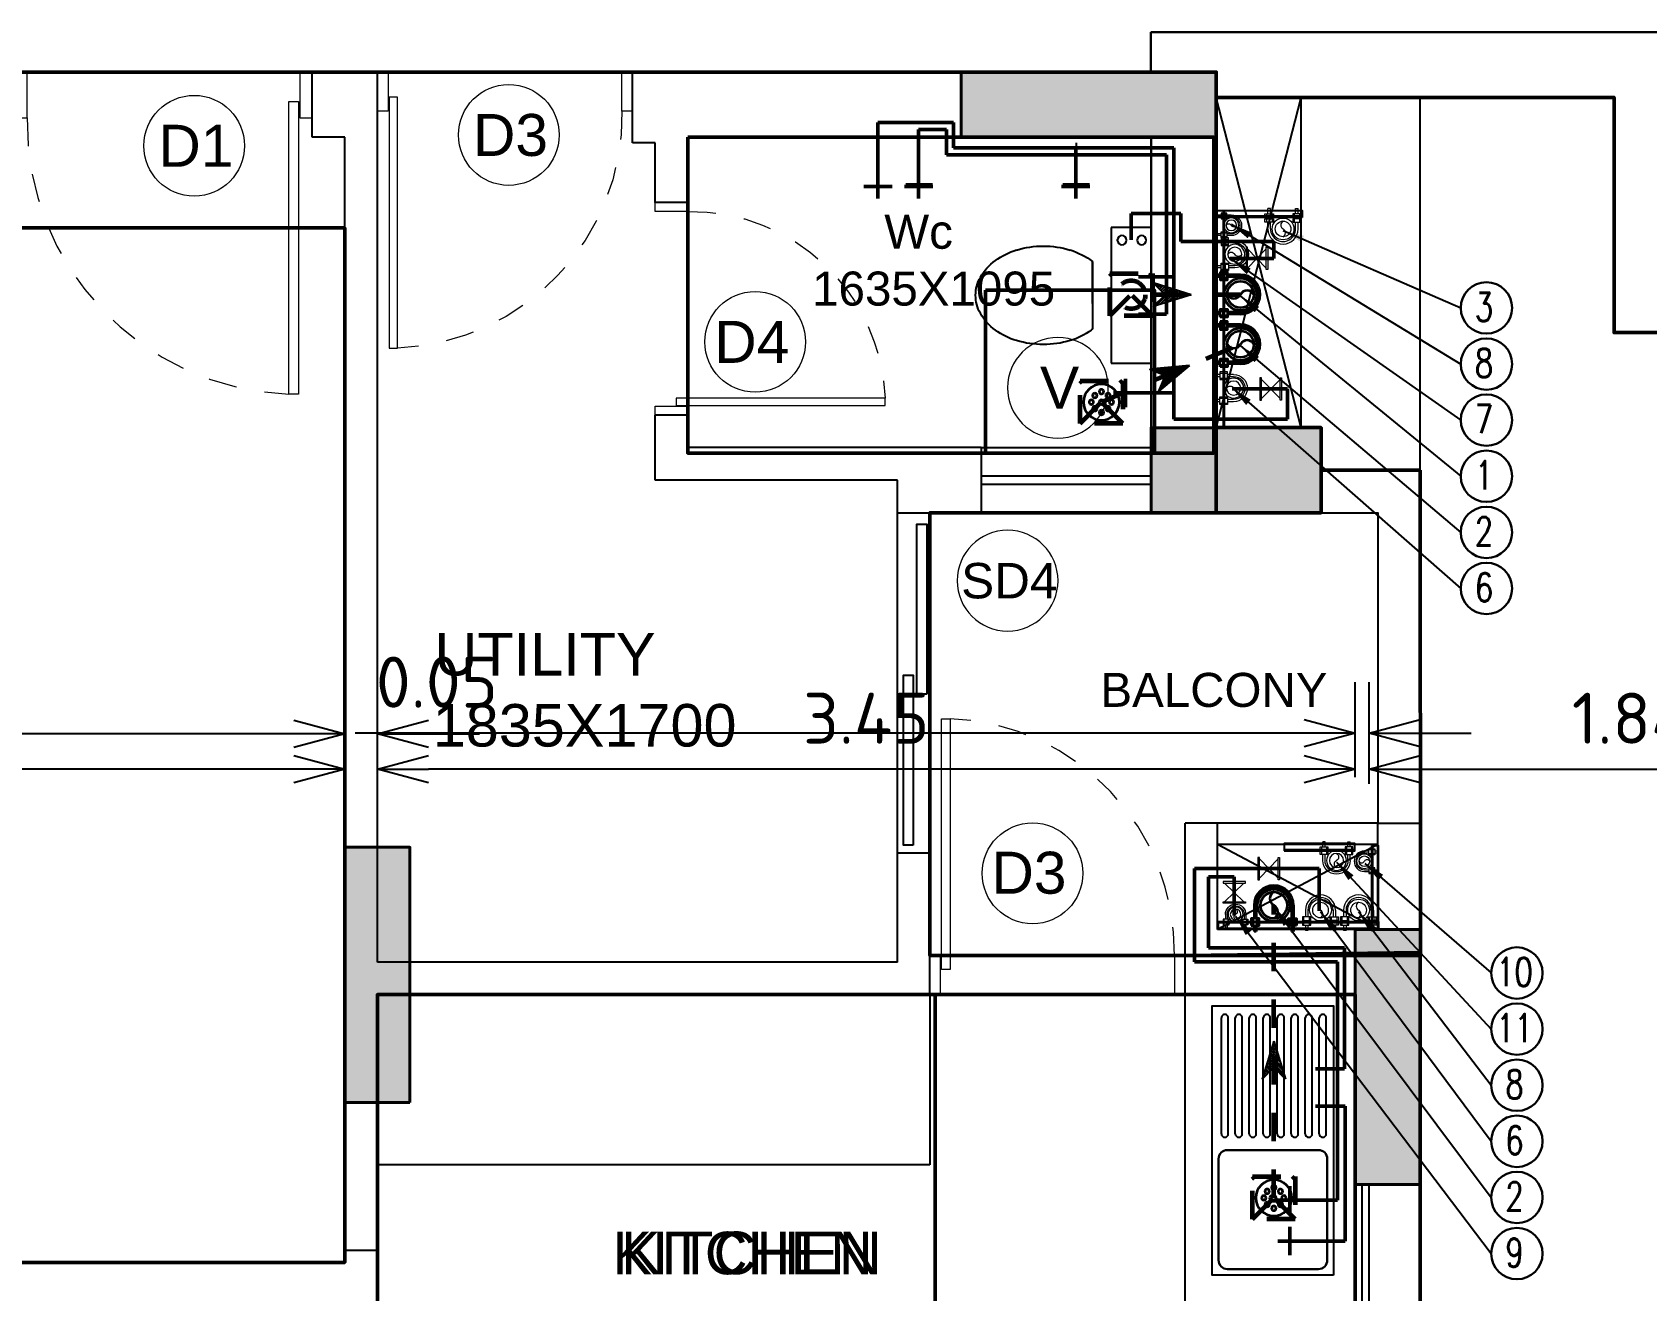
# Model space of a CAD drawing. Header units: inches. Extents: x 0 to 429, y 0 to 146.
# Drawn here: x 239.54 to 245.24, y 108.85 to 113.29 of the extents above; entities that cross this region are included whole.
import ezdxf
from ezdxf.enums import TextEntityAlignment as Align

# ---------------------------------------------------------------- set-up
doc = ezdxf.new("R2010")
doc.units = ezdxf.units.IN
doc.header["$MEASUREMENT"] = 0
doc.linetypes.add('Xr-4BHK-A-B-Typical-Sub$0$HIDDEN', pattern=[0.375, 0.25, -0.125])
doc.layers.get('DEFPOINTS').update_dxf_attribs({"lineweight": 18})
for name, color, linetype, lineweight in [('FLOOR01', 7, 'Continuous', 50), ('XR-4BHK-A-B-TYPICAL-SUB$0$1PL-SHAFT-PIPE-TEXT-50', 213, 'Continuous', 30), ('XR-4BHK-A-B-TYPICAL-SUB$0$DOOR', 34, 'Continuous', 20), ('XR-4BHK-A-B-TYPICAL-SUB$0$TOWER-COL', 1, 'Continuous', 40), ('XR-4BHK-A-B-TYPICAL-SUB$0$TOWER-COL-HATCH', 9, 'Continuous', 5), ('XR-4BHK-A-B-TYPICAL-SUB$0$WALL', 7, 'Continuous', 30)]:
    doc.layers.add(name, color=color, linetype=linetype, lineweight=lineweight)
doc.layers.add('XR-4BHK-A-B-TYPICAL-SUB$0$1PL-SHAFT-PIPE', color=7, linetype='Continuous')
doc.layers.add('XR-4BHK-A-B-TYPICAL-SUB$0$ELE', color=4, linetype='Continuous')
doc.layers.add('XR-4BHK-A-B-TYPICAL-SUB$0$SEWERARE LINE', color=7, linetype='Continuous', lineweight=35, true_color=0xca2d12)
doc.layers.add('XR-4BHK-A-B-TYPICAL-SUB$0$WATER SUPPLAY', color=7, linetype='Continuous', lineweight=0, true_color=0x00f000)
doc.styles.add('Sanvi Common', font='isocpeur.ttf')
doc.styles.add('Xr-4BHK-A-B-Typical-Sub$0$$0$DIM', font='arial.ttf', dxfattribs={"height": 4})
doc.styles.add('Xr-4BHK-A-B-Typical-Sub$0$$1$Standard', font='arial.ttf')
doc.styles.add('Xr-4BHK-A-B-Typical-Sub$0$AUDIT_D_080506184754-0', font='romans.shx')
doc.styles.add('Xr-4BHK-A-B-Typical-Sub$0$DIM', font='arial.ttf')
doc.styles.add('Xr-4BHK-A-B-Typical-Sub$0$Standard', font='ARIALN.TTF')
doc.dimstyles.new('Sanvi Common', dxfattribs={"dimtxt": 0.18, "dimasz": 0.18, "dimexe": 0.18, "dimexo": 0.0625, "dimgap": 0.09, "dimtad": 1, "dimzin": 0, "dimdsep": 46, "dimtxsty": 'Sanvi Common', "dimblk": 'OPEN30', "dimcen": 0.09, "dimclrd": 68, "dimclre": 68, "dimclrt": 40, "dimadec": 0, "dimazin": 0, "dimtfac": 1, "dimtofl": 0, "dimtmove": 0, "dimatfit": 3, "dimldrblk": 'OPEN30', "dimfxl": 1, "dimtolj": 1, "dimtzin": 0, "dimarcsym": 0})
doc.dimstyles.new('Xr-4BHK-A-B-Typical-Sub$0$DIM 75', dxfattribs={"dimtxt": 75, "dimasz": 75, "dimexe": 0.18, "dimexo": 0.0625, "dimgap": 0.09, "dimtad": 0, "dimtih": 1, "dimtoh": 1, "dimdec": 0, "dimzin": 0, "dimdsep": 46, "dimtxsty": 'Xr-4BHK-A-B-Typical-Sub$0$Standard', "dimcen": 0.09, "dimclrd": 256, "dimclre": 256, "dimclrt": 256, "dimadec": 0, "dimazin": 0, "dimtfac": 1, "dimtdec": 0, "dimtofl": 0, "dimtmove": 0, "dimatfit": 3, "dimfxl": 1, "dimtolj": 1, "dimtzin": 0, "dimarcsym": 0})

# ---------------------------------------------------------------- blocks, each defined once
blk = doc.blocks.new('Xr-4BHK-A-B-Typical-Sub$0$core typ')
at = {"layer": 'XR-4BHK-A-B-TYPICAL-SUB$0$ELE'}
for p, q in [((-6044.6, 4565.2), (-5744.6, 5730.5)), ((-5744.6, 4565.2), (-6044.6, 5730.5)), ((-5744.6, 4565.2), (-5744.6, 5730.5)), ((-5324.6, 4415), (-5324.6, 5730.5))]:
    blk.add_line(p, q, dxfattribs=at)
at = {"layer": 'XR-4BHK-A-B-TYPICAL-SUB$0$WALL'}
for p, q in [((-6275, 5960.5), (-4410.4, 5960.5)), ((-6275, 5820), (-6275, 5960.5)), ((-4640.4, 5730.5), (-6045, 5730.5)), ((-4640.4, 4900.5), (-4640.4, 5730.5)), ((-6274.6, 4565.2), (-6274.6, 5590.2)), ((-6044.6, 4565.2), (-6044.6, 5590.2)), ((-4640.4, 4900.5), (-3660.4, 4900.5))]:
    blk.add_line(p, q, dxfattribs=at)
blk = doc.blocks.new('*X182')
at = {"color": 0}
for p, q in [((3201.6, 1890), (3698.5, 1890)), ((3201.6, 1860), (3698.5, 1860)), ((3201.6, 1830), (3698.5, 1830)), ((3201.6, 1800), (3698.5, 1800)), ((3201.6, 1770), (3698.5, 1770)), ((3201.6, 1740), (3698.5, 1740)), ((3201.6, 1710), (3698.5, 1710)), ((3201.6, 1680), (3698.5, 1680)), ((3201.6, 1650), (3698.5, 1650)), ((3201.6, 1620), (3698.5, 1620)), ((3201.6, 1590), (3698.5, 1590)), ((3201.6, 1560), (3698.5, 1560)), ((3201.6, 1530), (3698.5, 1530)), ((3201.6, 1500), (3698.5, 1500)), ((3201.6, 1470), (3698.5, 1470)), ((3201.6, 1440), (3698.5, 1440))]:
    blk.add_line(p, q, dxfattribs=at)
blk = doc.blocks.new('Xr-4BHK-A-B-Typical-Sub$0$sink14')
blk.add_lwpolyline([(-577.5, -520), (-577.5, 0), (577.5, 0), (577.5, -520)], close=True)
for points in [[(-40.5, -64.5, 0.414214), (-78, -27), (-513, -27, 0.414214), (-550.5, -64.5), (-550.5, -455.5, 0.414214), (-513, -493), (-78, -493, 0.414214), (-40.5, -455.5)], [(-550.5, -455.5), (-550.5, -64.5, -0.414214), (-513, -27), (-78, -27, -0.414214), (-40.5, -64.5), (-40.5, -455.5, -0.414214), (-78, -493), (-513, -493, -0.414214)]]:
    blk.add_lwpolyline(points, format="xyb", close=True)
blk.add_circle((-248, -260), 15)
for centre, start, end in [((29.3, -53.8), 90, 270), ((526.2, -53.8), 270, 90), ((29.3, -113.8), 90, 270), ((526.2, -113.8), 270, 90), ((29.3, -173.8), 90, 270), ((526.2, -173.8), 270, 90), ((29.3, -233.8), 90, 270), ((526.2, -233.8), 270, 90), ((29.3, -293.8), 90, 270), ((29.3, -353.8), 90, 270), ((526.2, -293.8), 270, 90), ((526.2, -353.8), 270, 90), ((29.3, -413.8), 90, 270), ((526.2, -413.8), 270, 90), ((29.3, -473.8), 90, 270), ((526.2, -473.8), 270, 90)]:
    blk.add_arc(centre, 15, start, end)
blk.add_blockref('*X182', (-3172.3, -1928.8))
blk = doc.blocks.new('Xr-4BHK-A-B-Typical-Sub$0$1111')
for p, q in [((-6719.3, 24832.2), (-6719.3, 24832.2)), ((-6770.3, 24610.7), (-7008.8, 24610.7)), ((-6918.9, 24610.7), (-6770.3, 24610.7)), ((-7128.5, 24545.5), (-7128.5, 24404.3)), ((-6650.6, 24545.5), (-7128.5, 24545.5)), ((-6650.6, 24404.3), (-6650.6, 24545.5)), ((-7128.5, 24404.3), (-6650.6, 24404.3)), ((-6849.6, 24404.3), (-6849.6, 24404.3)), ((-6703, 24404.3), (-6703, 24404.3))]:
    blk.add_line(p, q)
at = {"extrusion": (0, 0, -1)}
for centre, major_axis, ratio, start_param, end_param in [((-6889.6, 24895.3), (90.6, 90.6), 1, -1.303122, -0.785398), ((-6889.6, 24895.3), (-90.6, 90.6), 1, 0.785398, 1.303122), ((-6811.4, 24807.2), (175.8, 175.8), 1, 4.219591, 4.555787), ((-6859.2, 24842), (-134, 134), 1, 6.126583, 6.550859), ((-6919.9, 24842), (134, 134), 1, -0.267674, 0.156602), ((-6967.7, 24807.2), (-175.8, 175.8), 1, 1.727398, 2.063595), ((-6735.9, 24784.5), (231.5, 231.5), 1, 3.926991, 4.219591), ((-7043.2, 24784.5), (231.5, 231.5), 1, 0.492798, 0.785398), ((-6735.9, 24784.5), (-231.5, 231.5), 1, 5.205187, 5.497787), ((-7043.2, 24784.5), (231.5, 231.5), 1, 0.785398, 1.077998), ((-6811.4, 24761.7), (-175.8, 175.8), 1, 4.868991, 5.205187), ((-6967.7, 24761.7), (-231.2, 91.4), 0.988951, 3.056609, 3.421062), ((-6859.2, 24726.9), (-134, 134), 1, 4.837165, 4.868991), ((-6694.7, 24507), (-11.5, 11.5), 1, 3.141593, 9.424778), ((-6694.7, 24437.2), (11.5, 11.5), 1, 1.570796326805002, 7.853981633984588)]:
    blk.add_ellipse(centre, major_axis=major_axis, ratio=ratio, start_param=start_param, end_param=end_param, dxfattribs=at)
blk = doc.blocks.new('Xr-4BHK-A-B-Typical-Sub$0$d-750')
at = {"layer": 'XR-4BHK-A-B-TYPICAL-SUB$0$DOOR'}
for p, q in [((0, 718.7), (0, 750)), ((0, 750), (115, 750)), ((115, 750), (115, 718.7)), ((115, 718.7), (0, 718.7)), ((0, 0), (0, 31.2)), ((0, 31.2), (115, 31.2)), ((115, 31.2), (115, 0)), ((115, 0), (0, 0))]:
    blk.add_line(p, q, dxfattribs=at)
blk.add_lwpolyline([(73.9, 34.2), (811.3, 34.2), (811.3, 59.2), (73.9, 59.2)], close=True, dxfattribs=at)
at = {"layer": 'XR-4BHK-A-B-TYPICAL-SUB$0$DOOR', "color": 8, "linetype": 'Xr-4BHK-A-B-Typical-Sub$0$HIDDEN', "extrusion": (0, 0, -1)}
blk.add_ellipse((125, 31.2), major_axis=(218.4, 652.1), ratio=0.99874, start_param=-0.33813, end_param=1.207251, dxfattribs=at)
blk = doc.blocks.new('Xr-4BHK-A-B-Typical-Sub$0$REV.CO.')
at = {"layer": 'XR-4BHK-A-B-TYPICAL-SUB$0$TOWER-COL-HATCH'}
for points in [[(459366.1, 8690), (459596.1, 8690), (459596.1, 9589.8), (459366.1, 9589.8)], [(456031.1, 8400.2), (455801.1, 8400.2), (455801.1, 9300.2), (456031.1, 9300.2)], [(459246.1, 7219.8), (459246.1, 6920), (458646.1, 6920), (458646.1, 7219.8)]]:
    blk.add_hatch(color=256, dxfattribs=at).paths.add_polyline_path(points)
h = blk.add_hatch(color=256, dxfattribs=at)
h.dxf.hatch_style = 1
h.paths.add_polyline_path([(458876.1, 5665), (458876.1, 5895), (457975.6, 5895), (457975.6, 5665)])
at = {"layer": 'XR-4BHK-A-B-TYPICAL-SUB$0$TOWER-COL'}
for points in [[(459366.1, 8690), (459596.1, 8690), (459596.1, 9589.8), (459366.1, 9589.8)], [(456031.1, 9300.2), (455801.1, 9300.2), (455801.1, 8400.2), (456031.1, 8400.2)], [(459246.1, 7219.8), (459246.1, 6920), (458646.1, 6920), (458646.1, 7219.8)], [(458876.1, 5895), (458876.1, 5665), (457975.6, 5665), (457975.6, 5895)]]:
    blk.add_lwpolyline(points, close=True, dxfattribs=at)
blk = doc.blocks.new('Xr-4BHK-A-B-Typical-Sub$0$$0$DOOR NO')
at = {"lineweight": 0}
blk.add_circle((0, 0), 10, dxfattribs=at)
at = {"style": 'Xr-4BHK-A-B-Typical-Sub$0$$0$DIM'}
blk.add_attdef('X1', text='', height=9, dxfattribs=at).set_placement((0, 0), align=Align.MIDDLE_CENTER)
blk = doc.blocks.new('_Open30')
at = {"color": 0, "linetype": 'ByBlock', "lineweight": -2}
for p, q in [((-1, 0.268), (0, 0)), ((0, 0), (-1, -0.268)), ((0, 0), (-1, 0))]:
    blk.add_line(p, q, dxfattribs=at)
blk = doc.blocks.new('*D297')
at = {"color": 68, "lineweight": -2, "transparency": 16777216}
for p, q in [((244.2092, 110.6576), (244.2092, 110.9925)), ((244.2593, 110.634), (244.2593, 110.9925)), ((244.0292, 110.8125), (240.6812, 110.8125)), ((244.4393, 110.8125), (244.6193, 110.8125))]:
    blk.add_line(p, q, dxfattribs=at)
at = {"layer": 'DEFPOINTS', "color": 0, "transparency": 16777216}
for p in [(244.2092, 110.8125), (244.2092, 110.5951), (244.2593, 110.5715)]:
    blk.add_point(p, dxfattribs=at)
at = {"color": 68, "lineweight": -2, "transparency": 16777216, "xscale": 0.18, "yscale": 0.18, "zscale": 0.18}
blk.add_blockref('_Open30', (244.2092, 110.8125), dxfattribs=at)
at = {"color": 68, "lineweight": -2, "transparency": 16777216, "xscale": 0.18, "yscale": 0.18, "zscale": 0.18, "rotation": 180}
blk.add_blockref('_Open30', (244.2593, 110.8125), dxfattribs=at)
at = {"color": 40, "transparency": 16777216, "insert": (240.9692, 110.9925), "char_height": 0.18, "attachment_point": 5, "style": 'Sanvi Common'}
blk.add_mtext('\\A1;0.05', dxfattribs=at)
blk = doc.blocks.new('*D298')
at = {"color": 68, "lineweight": -2, "transparency": 16777216}
for p, q in [((240.7592, 110.5018), (240.7592, 110.8652)), ((244.2092, 110.6576), (244.2092, 110.8652)), ((244.0292, 110.6852), (240.9392, 110.6852))]:
    blk.add_line(p, q, dxfattribs=at)
at = {"layer": 'DEFPOINTS', "color": 0, "transparency": 16777216}
for p in [(240.7592, 110.6852), (244.2092, 110.5951), (240.7592, 110.4393)]:
    blk.add_point(p, dxfattribs=at)
at = {"color": 68, "lineweight": -2, "transparency": 16777216, "xscale": 0.18, "yscale": 0.18, "zscale": 0.18, "rotation": 180}
blk.add_blockref('_Open30', (240.7592, 110.6852), dxfattribs=at)
at = {"color": 68, "lineweight": -2, "transparency": 16777216, "xscale": 0.18, "yscale": 0.18, "zscale": 0.18}
blk.add_blockref('_Open30', (244.2092, 110.6852), dxfattribs=at)
at = {"color": 40, "transparency": 16777216, "insert": (242.4842, 110.8652), "char_height": 0.18, "attachment_point": 5, "style": 'Sanvi Common'}
blk.add_mtext('\\A1;3.45', dxfattribs=at)
blk = doc.blocks.new('*D299')
at = {"color": 68, "lineweight": -2, "transparency": 16777216}
for p, q in [((240.6442, 110.5018), (240.6442, 110.99)), ((240.7592, 110.5018), (240.7592, 110.99)), ((240.4642, 110.81), (237.2242, 110.81)), ((240.9392, 110.81), (241.1192, 110.81))]:
    blk.add_line(p, q, dxfattribs=at)
at = {"layer": 'DEFPOINTS', "color": 0, "transparency": 16777216}
for p in [(240.6442, 110.81), (240.6442, 110.4393), (240.7592, 110.4393)]:
    blk.add_point(p, dxfattribs=at)
at = {"color": 68, "lineweight": -2, "transparency": 16777216, "xscale": 0.18, "yscale": 0.18, "zscale": 0.18}
blk.add_blockref('_Open30', (240.6442, 110.81), dxfattribs=at)
at = {"color": 68, "lineweight": -2, "transparency": 16777216, "xscale": 0.18, "yscale": 0.18, "zscale": 0.18, "rotation": 180}
blk.add_blockref('_Open30', (240.7592, 110.81), dxfattribs=at)
at = {"color": 40, "transparency": 16777216, "insert": (237.4942, 110.99), "char_height": 0.18, "attachment_point": 5, "style": 'Sanvi Common'}
blk.add_mtext('\\A1;0.12', dxfattribs=at)
blk = doc.blocks.new('*D300')
at = {"color": 68, "lineweight": -2, "transparency": 16777216}
for p, q in [((237.1342, 110.7477), (237.1342, 110.8652)), ((240.6442, 110.5018), (240.6442, 110.8652)), ((240.4642, 110.6852), (237.3142, 110.6852))]:
    blk.add_line(p, q, dxfattribs=at)
at = {"layer": 'DEFPOINTS', "color": 0, "transparency": 16777216}
for p in [(237.1342, 110.6852), (237.1342, 110.6852), (240.6442, 110.4393)]:
    blk.add_point(p, dxfattribs=at)
at = {"color": 68, "lineweight": -2, "transparency": 16777216, "xscale": 0.18, "yscale": 0.18, "zscale": 0.18, "rotation": 180}
blk.add_blockref('_Open30', (237.1342, 110.6852), dxfattribs=at)
at = {"color": 68, "lineweight": -2, "transparency": 16777216, "xscale": 0.18, "yscale": 0.18, "zscale": 0.18}
blk.add_blockref('_Open30', (240.6442, 110.6852), dxfattribs=at)
at = {"color": 40, "transparency": 16777216, "insert": (238.8892, 110.8652), "char_height": 0.18, "attachment_point": 5, "style": 'Sanvi Common'}
blk.add_mtext('\\A1;3.51', dxfattribs=at)
blk = doc.blocks.new('*D315')
at = {"color": 68, "lineweight": -2, "transparency": 16777216}
for p, q in [((244.2593, 110.634), (244.2593, 110.8652)), ((246.1034, 110.8412), (246.1034, 110.5052)), ((244.4393, 110.6852), (245.9234, 110.6852))]:
    blk.add_line(p, q, dxfattribs=at)
at = {"layer": 'DEFPOINTS', "color": 0, "transparency": 16777216}
for p in [(246.1034, 110.9037), (246.1034, 110.6852), (244.2593, 110.5715)]:
    blk.add_point(p, dxfattribs=at)
at = {"color": 68, "lineweight": -2, "transparency": 16777216, "xscale": 0.18, "yscale": 0.18, "zscale": 0.18, "rotation": 180}
blk.add_blockref('_Open30', (244.2593, 110.6852), dxfattribs=at)
at = {"color": 68, "lineweight": -2, "transparency": 16777216, "xscale": 0.18, "yscale": 0.18, "zscale": 0.18}
blk.add_blockref('_Open30', (246.1034, 110.6852), dxfattribs=at)
at = {"color": 40, "transparency": 16777216, "insert": (245.1813, 110.8652), "char_height": 0.18, "attachment_point": 5, "style": 'Sanvi Common'}
blk.add_mtext('\\A1;1.84', dxfattribs=at)
blk = doc.blocks.new('Xr-4BHK-A-B-Typical-Sub$0$CI100')
at = {"layer": 'XR-4BHK-A-B-TYPICAL-SUB$0$SEWERARE LINE', "ltscale": 100}
for p, q in [((-74, 60.7), (-74, 11.5)), ((-66, 60.7), (-66, 11.5)), ((66, 60.7), (66, 11.5)), ((74, 60.7), (74, 11.5)), ((-78.9, 0), (-78.9, 11.5)), ((-61.1, 0), (-61.1, 11.5)), ((61.1, 0), (61.1, 11.5)), ((78.9, 0), (78.9, 11.5)), ((-78.9, -15.5), (-78.9, -4)), ((-74, 0), (-74, -4)), ((-74, -15.5), (-74, -37.3)), ((-74, -16.8), (-74, -37.3)), ((-66, -37.3), (-74, -37.3)), ((-66, 0), (-66, -4)), ((-66, -15.5), (-66, -37.3)), ((-66, -16.8), (-66, -37.3)), ((-61.1, -15.5), (-61.1, -4)), ((61.1, -15.5), (61.1, -4)), ((66, 0), (66, -4)), ((66, -15.5), (66, -37.3)), ((66, -16.8), (66, -37.3)), ((66, -37.3), (74, -37.3)), ((74, 0), (74, -4)), ((74, -15.5), (74, -37.3)), ((74, -16.8), (74, -37.3)), ((78.9, -15.5), (78.9, -4))]:
    blk.add_line(p, q, dxfattribs=at)
for points in [[(-85.4, 0), (-54.6, 0), (-54.6, 11.5), (-85.4, 11.5)], [(85.4, 0), (54.6, 0), (54.6, 11.5), (85.4, 11.5)], [(-85.4, -15.5), (-54.6, -15.5), (-54.6, -4), (-85.4, -4)], [(85.4, -15.5), (54.6, -15.5), (54.6, -4), (85.4, -4)]]:
    blk.add_lwpolyline(points, close=True, dxfattribs=at)
for radius in [60.7, 50]:
    blk.add_circle((0, 60.7), radius, dxfattribs=at)
for centre, radius, start, end in [((0, 60.7), 74, 0, 180), ((0, 60.7), 66, 0, 180), ((13.9, 85.7), 28.6, 119.0199, 240.9801), ((-13.9, 35.7), 28.6, 299.0199, 60.9801)]:
    blk.add_arc(centre, radius, start, end, dxfattribs=at)
blk = doc.blocks.new('Xr-4BHK-A-B-Typical-Sub$0$CI50')
at = {"layer": 'XR-4BHK-A-B-TYPICAL-SUB$0$WATER SUPPLAY', "ltscale": 100}
for p, q in [((-53.2, 2), (-53.2, 13.5)), ((-48.3, 35), (-48.3, 13.5)), ((-48.3, 2), (-48.3, -2)), ((-40.3, 35), (-40.3, 13.5)), ((-40.3, 2), (-40.3, -2)), ((-35.4, 2), (-35.4, 13.5)), ((35.4, 2), (35.4, 13.5)), ((40.3, 35), (40.3, 13.5)), ((40.3, 2), (40.3, -2)), ((48.3, 35), (48.3, 13.5)), ((48.3, 2), (48.3, -2)), ((53.2, 2), (53.2, 13.5)), ((-53.2, -13.5), (-53.2, -2)), ((-48.3, -13.5), (-48.3, -30.6)), ((-48.3, -14.8), (-48.3, -30.6)), ((-40.3, -30.6), (-48.3, -30.6)), ((-40.3, -13.5), (-40.3, -30.6)), ((-40.3, -14.8), (-40.3, -30.6)), ((-35.4, -13.5), (-35.4, -2)), ((35.4, -13.5), (35.4, -2)), ((40.3, -13.5), (40.3, -30.6)), ((40.3, -14.8), (40.3, -30.6)), ((40.3, -30.6), (48.3, -30.6)), ((48.3, -13.5), (48.3, -30.6)), ((48.3, -14.8), (48.3, -30.6)), ((53.2, -13.5), (53.2, -2))]:
    blk.add_line(p, q, dxfattribs=at)
at = {"layer": 'XR-4BHK-A-B-TYPICAL-SUB$0$WATER SUPPLAY', "ltscale": 100, "elevation": 0}
for points in [[(-57.9, 2), (-30.9, 2), (-30.9, 13.5), (-57.9, 13.5)], [(57.9, 2), (30.9, 2), (30.9, 13.5), (57.9, 13.5)], [(-57.9, -13.5), (-30.9, -13.5), (-30.9, -2), (-57.9, -2)], [(57.9, -13.5), (30.9, -13.5), (30.9, -2), (57.9, -2)]]:
    blk.add_lwpolyline(points, close=True, dxfattribs=at)
at = {"layer": 'XR-4BHK-A-B-TYPICAL-SUB$0$WATER SUPPLAY', "ltscale": 100}
for radius in [35, 25]:
    blk.add_circle((0, 35), radius, dxfattribs=at)
for centre, radius, start, end in [((0, 35), 48.3, 0, 180), ((0, 35), 40.3, 360, 180), ((6.9, 47.5), 14.3, 119.0199, 240.9801), ((-6.9, 22.5), 14.3, 299.0199, 60.9801)]:
    blk.add_arc(centre, radius, start, end, dxfattribs=at)
blk = doc.blocks.new('Xr-4BHK-A-B-Typical-Sub$0$A6')
at = {"linetype": 'Continuous', "lineweight": -3}
h = blk.add_hatch(dxfattribs=at)
h.set_pattern_fill('ANSI31', color=8, scale=51.850019, angle=269.9862, style=0)
h.set_pattern_definition([(314.9862146, (-3558.9815, 121585.5365), (4.58404006, 4.58183475), [])])
h.paths.add_polyline_path([(-42.5, 41.5), (0, 0), (-42.5, -41.5), (91.7, 0)])
for p, q in [((-42.5, 41.5), (0, 0)), ((91.7, 0), (-42.5, 41.5)), ((-42.5, -41.5), (0, 0)), ((0, 0), (91.7, 0)), ((91.7, 0), (-42.5, -41.5))]:
    blk.add_line(p, q, dxfattribs=at)
blk = doc.blocks.new('Xr-4BHK-A-B-Typical-Sub$0$FT 100')
at = {"linetype": 'Continuous'}
blk.add_ellipse((0, 0), major_axis=(63.4, -2.9), ratio=1, start_param=0.046079, end_param=6.329264, dxfattribs=at)
for centre in [(-36.7, 0), (-23.3, 23.3), (0, 35.4), (0, 0), (23.3, 23.3), (36.7, 0), (-23.3, -23.3), (0, -35.4), (23.3, -23.3)]:
    blk.add_ellipse(centre, major_axis=(7.97, 0), ratio=1)
blk = doc.blocks.new('Xr-4BHK-A-B-Typical-Sub$0$P-VALVE')
at = {"linetype": 'Continuous'}
for p, q in [((-19.7, 19), (19.7, 19)), ((-19.7, 16.4), (-19.7, 19)), ((19.7, 16.4), (-19.7, 16.4)), ((-17, -16.4), (17, 16.4)), ((-17, 16.4), (17, -16.4)), ((19.7, 19), (19.7, 16.4)), ((19.7, -16.4), (-19.7, -16.4)), ((-19.7, -16.4), (-19.7, -19)), ((-19.7, -19), (19.7, -19)), ((19.7, -19), (19.7, -16.4))]:
    blk.add_line(p, q, dxfattribs=at)
blk = doc.blocks.new('Xr-4BHK-A-B-Typical-Sub$0$A$C14D55273')
at = {"layer": 'XR-4BHK-A-B-TYPICAL-SUB$0$WATER SUPPLAY', "lineweight": 50}
for p, q in [((11894.6, -10860.6), (11894.6, -10960.6)), ((11852.1, -10910.6), (12090, -10910.6)), ((12090, -10910.6), (12090.3, -11386)), ((11894.6, -11004.2), (11894.6, -11104.2)), ((11852.1, -11054.2), (12062.8, -11054.2)), ((12062.8, -11054.2), (12062.8, -11895.6)), ((11985.9, -11386), (12090.3, -11386)), ((11985.9, -11518.2), (12087.9, -11518.2)), ((12087.9, -11518.2), (12088.1, -11945.6)), ((12062.8, -11895.6), (11558.9, -11895.6)), ((11558.9, -11895.6), (11558.9, -12224.8)), ((12088.1, -11945.6), (11607.9, -11945.6)), ((11607.9, -12195.3), (11607.9, -11945.6)), ((11698.6, -12059.7), (11698.6, -12195.3)), ((11998.2, -12075.3), (11998.2, -12224.8)), ((11998.2, -12224.8), (11558.9, -12224.8)), ((11698.6, -12195.3), (11607.9, -12195.3)), ((11886.6, -13810.6), (11485.1, -13810.6)), ((11485.1, -13810.6), (11485.1, -14767.6)), ((11886.6, -13916.8), (11886.6, -13810.6)), ((11315.4, -13852.7), (11315.4, -13952.7)), ((11272.9, -13902.7), (11485.1, -13902.7)), ((11691.7, -13916.8), (11886.6, -13916.8)), ((11360.5, -14180.9), (11460.1, -14180.9)), ((11460.1, -14180.9), (11460.1, -14742.6)), ((11360.5, -14313.1), (11485.1, -14313.1)), ((11683.5, -14377.4), (11838.5, -14377.4)), ((11838.5, -14377.4), (11838.5, -14436.9)), ((11335.1, -14442.9), (11335.1, -14535.9)), ((11510.1, -14436.9), (11510.1, -14535.9)), ((11838.5, -14436.9), (11510.1, -14436.9)), ((11335.1, -14535.9), (11510.1, -14535.9)), ((10491.1, -14631.2), (10391.1, -14631.2)), ((10441.1, -14588.7), (10441.1, -14856.9)), ((10634.7, -14631.2), (10534.7, -14631.2)), ((10584.7, -14588.7), (10584.7, -14831.9)), ((11189.1, -14631.2), (11089.1, -14631.2)), ((11139.1, -14588.7), (11139.1, -14767.6)), ((11460.1, -14742.6), (10682.8, -14742.6)), ((10682.8, -14831.9), (10682.8, -14742.6)), ((11485.1, -14767.6), (10707.8, -14767.6)), ((10707.8, -14856.9), (10707.8, -14767.6)), ((10707.8, -14856.9), (10441.1, -14856.9)), ((10682.8, -14831.9), (10584.7, -14831.9))]:
    blk.add_line(p, q, dxfattribs=at)
at = {"layer": 'XR-4BHK-A-B-TYPICAL-SUB$0$WATER SUPPLAY', "lineweight": 50, "xscale": 2.000000000000041, "yscale": 2.000000000000041, "zscale": 2.000000000000041}
for p, rotation in [((11698.6, -12140.6), 180.0000115776376), ((11820.2, -12224.8), 90.00001157763748), ((11827.4, -13916.8), 90.00001157763748), ((11778.7, -14377.4), 90.00001157763748)]:
    blk.add_blockref('Xr-4BHK-A-B-Typical-Sub$0$P-VALVE', p, dxfattribs=dict(at, rotation=rotation))
blk = doc.blocks.new('Xr-4BHK-A-B-Typical-Sub$0$A$C2521575D')
at = {"layer": 'XR-4BHK-A-B-TYPICAL-SUB$0$1PL-SHAFT-PIPE'}
for p, q in [((12443.4, 14366.5), (12443.4, 13602.7)), ((12722.5, 14345.5), (12422.4, 14345.5)), ((12658.2, 12111.3), (12908, 12111.3)), ((12970.5, 12124.7), (12970.5, 11832.5)), ((12427, 11853.5), (12991.5, 11853.5))]:
    blk.add_line(p, q, dxfattribs=at)
for points in [[(12447.4, 14366.5), (12447.4, 13602.7), (12422.4, 13602.7), (12422.4, 14366.5)], [(12722.5, 14341.5), (12422.4, 14341.5), (12422.4, 14366.5), (12722.5, 14366.5)], [(12658.2, 12107.3), (12908, 12107.3), (12908, 12132.3), (12658.2, 12132.3)], [(12966.5, 12124.7), (12966.5, 11832.5), (12991.5, 11832.5), (12991.5, 12124.7)], [(12427, 11857.5), (12991.5, 11857.5), (12991.5, 11832.5), (12427, 11832.5)]]:
    blk.add_lwpolyline(points, close=True, dxfattribs=at)
at = {"layer": 'XR-4BHK-A-B-TYPICAL-SUB$0$1PL-SHAFT-PIPE-TEXT-50'}
for centre in [(13372.5, 14022.3), (13372.5, 13824.3), (13372.5, 13626.3), (13372.5, 13428.4), (13372.5, 13230.4), (13372.5, 13032.4), (13480.1, 11675.7), (13480.1, 11477.7), (13480.1, 11279.7), (13480.1, 11081.8), (13480.1, 10883.8), (13480.1, 10685.8)]:
    blk.add_circle(centre, 90.6, dxfattribs=at)
at = {"layer": 'XR-4BHK-A-B-TYPICAL-SUB$0$SEWERARE LINE', "linetype": 'Xr-4BHK-A-B-Typical-Sub$0$HIDDEN', "lineweight": 60, "ltscale": 200}
for p, q in [((12043.7, 13993.8), (12193.7, 14143.8)), ((12193.7, 13993.8), (12043.7, 14143.8)), ((12504.1, 14068.8, 0), (12118.4, 14068.8)), ((12013.8, 13689.9), (12504.1, 13893.2, 0)), ((11938.8, 13614.9), (12088.8, 13764.9)), ((12088.8, 13614.9), (11938.8, 13764.9)), ((12622.1, 10882.2), (12622.1, 11913.6)), ((12547.1, 10807.2), (12697.1, 10957.2)), ((12697.1, 10807.2), (12547.1, 10957.2))]:
    blk.add_line(p, q, dxfattribs=at)
for points in [[(12043.7, 14143.8), (12193.7, 14143.8), (12193.7, 13993.8), (12043.7, 13993.8)], [(11938.8, 13764.9), (12088.8, 13764.9), (12088.8, 13614.9), (11938.8, 13614.9)], [(12547.1, 10957.2), (12697.1, 10957.2), (12697.1, 10807.2), (12547.1, 10807.2)]]:
    blk.add_lwpolyline(points, close=True, dxfattribs=at)
blk.add_circle((12118.7, 14068.8), 50, dxfattribs=at)
at = {"layer": 'XR-4BHK-A-B-TYPICAL-SUB$0$1PL-SHAFT-PIPE'}
for name, p, xscale, yscale, zscale, rotation in [('Xr-4BHK-A-B-Typical-Sub$0$CI50', (12445.9, 14313.6), -0.75, 0.75, 0.75, 270), ('Xr-4BHK-A-B-Typical-Sub$0$CI50', (12654.7, 14339.3), 1.099999999976717, 1.099999999976717, 1.099999999976717, 180), ('Xr-4BHK-A-B-Typical-Sub$0$CI100', (12447.4, 14069.7, 0), 0.9405000000115251, 0.9405000000115251, 0.9405000000115251, 270), ('Xr-4BHK-A-B-Typical-Sub$0$CI100', (12447.4, 13894.2, 0), 0.9405000000115251, 0.9405000000115251, 0.9405000000115251, 270), ('Xr-4BHK-A-B-Typical-Sub$0$CI50', (12968, 12070), 0.75, 0.75, 0.75, 90)]:
    blk.add_blockref(name, p, dxfattribs=dict(at, xscale=xscale, yscale=yscale, zscale=zscale, rotation=rotation))
at = {"layer": 'XR-4BHK-A-B-TYPICAL-SUB$0$1PL-SHAFT-PIPE', "xscale": -1}
for p, rotation in [((12449.3, 14211.6), 270), ((12445.4, 13739.3), 270), ((12843.3, 12107.6), 180)]:
    blk.add_blockref('Xr-4BHK-A-B-Typical-Sub$0$CI50', p, dxfattribs=dict(at, rotation=rotation))
at = {"layer": 'XR-4BHK-A-B-TYPICAL-SUB$0$1PL-SHAFT-PIPE'}
for name, p, xscale, yscale, zscale in [('Xr-4BHK-A-B-Typical-Sub$0$CI100', (12622.1, 11857.5), 0.9404999999969732, 0.9404999999969732, 0.9404999999969732), ('Xr-4BHK-A-B-Typical-Sub$0$CI50', (12487.3, 11856), -0.75, 0.75, 0.75), ('Xr-4BHK-A-B-Typical-Sub$0$CI50', (12786.9, 11859.3), 1.099999999976717, 1.099999999976717, 1.099999999976717), ('Xr-4BHK-A-B-Typical-Sub$0$CI50', (12921.3, 11859.3), 1.099999999976717, 1.099999999976717, 1.099999999976717)]:
    blk.add_blockref(name, p, dxfattribs=dict(at, xscale=xscale, yscale=yscale, zscale=zscale))
at = {"layer": 'XR-4BHK-A-B-TYPICAL-SUB$0$SEWERARE LINE', "linetype": 'Xr-4BHK-A-B-Typical-Sub$0$HIDDEN', "lineweight": 60, "ltscale": 200, "extrusion": (-7.24756e-22, -1.64894e-08, 1), "xscale": -1, "rotation": 179.986214620394}
for p in [(12238.4, 14068.8, 0), (12238.8, 14068.9, 0)]:
    blk.add_blockref('Xr-4BHK-A-B-Typical-Sub$0$A6', p, dxfattribs=at)
at = {"layer": 'XR-4BHK-A-B-TYPICAL-SUB$0$SEWERARE LINE', "linetype": 'Xr-4BHK-A-B-Typical-Sub$0$HIDDEN', "lineweight": 60, "ltscale": 200, "extrusion": (6.29674e-09, -1.52358e-08, 1), "xscale": -1, "rotation": 202.5069916498676}
blk.add_blockref('Xr-4BHK-A-B-Typical-Sub$0$A6', (12240, 13783.7, 0), dxfattribs=at)
at = {"layer": 'XR-4BHK-A-B-TYPICAL-SUB$0$SEWERARE LINE', "linetype": 'Xr-4BHK-A-B-Typical-Sub$0$HIDDEN', "lineweight": 60, "ltscale": 200, "xscale": -1, "rotation": 270}
for p in [(12013.8, 13689.9), (12622.1, 10882.2)]:
    blk.add_blockref('Xr-4BHK-A-B-Typical-Sub$0$FT 100', p, dxfattribs=at)
at = {"layer": 'XR-4BHK-A-B-TYPICAL-SUB$0$SEWERARE LINE', "linetype": 'Xr-4BHK-A-B-Typical-Sub$0$HIDDEN', "lineweight": 60, "ltscale": 200, "extrusion": (1.64894e-08, -7.21301e-22, 1), "xscale": -1, "rotation": 269.986214620394}
blk.add_blockref('Xr-4BHK-A-B-Typical-Sub$0$A6', (12622.1, 11343.5, 0), dxfattribs=at)
at = {"layer": 'XR-4BHK-A-B-TYPICAL-SUB$0$WATER SUPPLAY', "xscale": -1, "rotation": 180}
blk.add_blockref('Xr-4BHK-A-B-Typical-Sub$0$A$C14D55273', (783.9, -180.6), dxfattribs=at)
at = {"layer": 'XR-4BHK-A-B-TYPICAL-SUB$0$1PL-SHAFT-PIPE-TEXT-50', "style": 'Xr-4BHK-A-B-Typical-Sub$0$AUDIT_D_080506184754-0', "width": 0.75}
for s, p in [('3', (13363.9, 13976)), ('8', (13363.9, 13778)), ('7', (13363.9, 13580)), ('1', (13363.9, 13382)), ('2', (13363.9, 13184)), ('6', (13363.9, 12986)), ('10', (13471.5, 11629.3)), ('11', (13471.5, 11431.4)), ('8', (13471.5, 11233.4)), ('6', (13471.5, 11035.4)), ('2', (13471.5, 10837.4)), ('9', (13471.5, 10639.4))]:
    blk.add_text(s, height=100, dxfattribs=at).set_placement(p, align=Align.CENTER)
at = {"layer": 'XR-4BHK-A-B-TYPICAL-SUB$0$1PL-SHAFT-PIPE-TEXT-50'}
for points in [[(12472.2, 14317.5), (13281.8, 13824.3)], [(12654.7, 14295.3), (13281.8, 14022.3)], [(12472.2, 14194.4), (13281.8, 13626.3)], [(12504.5, 14064.2, 0), (13281.8, 13428.4, 0)], [(12504.5, 13888.7, 0), (13281.8, 13230.4, 0)], [(12476.1, 13738.6), (13281.8, 13032.4)], [(12843.3, 12067.1), (13389.5, 11477.7)], [(12943.2, 12062.2), (13389.5, 11675.7)], [(12622.1, 11908.8), (13389.5, 10883.8)], [(12487.3, 11876.7), (13389.5, 10685.8)], [(12786.9, 11892.3), (13389.5, 11081.8)], [(12921.3, 11892.3), (13389.5, 11279.7)]]:
    blk.add_leader(points, dimstyle='Xr-4BHK-A-B-Typical-Sub$0$DIM 75', dxfattribs=at)

msp = doc.modelspace()

# ---------------------------------------------------------------- linework, layer by layer
for p, q in [((240.5293, 112.9149), (240.5293, 113.1449)), ((240.7593, 113.1449), (240.5293, 113.1449)), ((240.7593, 110.0049), (240.7593, 113.1449)), ((241.6593, 112.8949), (241.6593, 113.1449)), ((243.7193, 113.1449), (241.6593, 113.1449)), ((240.6443, 112.9149), (240.5293, 112.9149)), ((240.6443, 108.9874), (240.6443, 112.9149)), ((241.8542, 112.6848), (241.8542, 112.9149)), ((243.4893, 112.9149), (241.8542, 112.9149)), ((241.7392, 112.8949), (241.6593, 112.8949)), ((241.7392, 112.6848), (241.7392, 112.8949)), ((242.6713, 112.8949), (242.6713, 112.7256)), ((243.225, 112.8949), (243.225, 112.7256)), ((242.6244, 112.7501), (242.7183, 112.7501)), ((243.1781, 112.7501), (243.272, 112.7501)), ((241.8542, 112.6848), (241.7392, 112.6848)), ((241.8542, 112.6849), (241.8542, 111.9348)), ((241.7392, 111.7048), (241.7392, 111.9348)), ((241.8542, 111.9348), (241.7392, 111.9348)), ((241.8542, 111.8198), (241.8542, 111.9348)), ((242.8893, 111.8199), (241.8542, 111.8199)), ((242.8893, 111.8199), (242.8893, 111.5899)), ((242.8893, 111.8199), (243.4893, 111.8199)), ((242.8893, 111.7199), (243.4893, 111.7199)), ((242.5942, 111.7049), (241.7392, 111.7049)), ((242.5942, 111.5899), (242.5942, 111.7049)), ((243.4893, 111.6899), (242.8893, 111.6899)), ((242.5942, 111.5899), (242.8893, 111.5899)), ((242.5942, 110.3899), (242.5942, 111.5899)), ((242.7092, 110.3899), (242.7092, 111.5899)), ((243.4893, 111.5899), (242.8893, 111.5899)), ((243.6092, 109.8899), (243.6092, 110.4949)), ((243.7242, 110.4949), (243.6092, 110.4949)), ((244.2897, 110.4949), (243.7242, 110.4949)), ((243.7242, 110.1199), (243.7242, 110.4949)), ((244.2893, 110.1201), (244.2892, 110.4949)), ((244.2893, 110.4949), (244.4397, 110.4949)), ((244.4393, 110.1201), (244.4392, 110.4949)), ((244.2893, 110.4199), (243.7242, 110.4199)), ((244.2893, 110.1199), (243.7242, 110.4199)), ((244.2893, 110.4199), (243.7242, 110.1199)), ((242.5942, 110.3899), (242.7092, 110.3899)), ((242.5942, 110.0049), (242.5942, 110.3899)), ((242.7092, 109.8899), (242.7092, 110.3899)), ((244.2893, 110.1199), (243.7242, 110.1199)), ((243.6092, 110.0278), (242.7092, 110.0278)), ((242.5942, 110.0049), (240.7592, 110.0049)), ((242.7092, 109.8899), (240.7592, 109.8899)), ((240.7593, 108.9874), (240.7593, 109.8899)), ((242.7092, 109.8899), (242.7092, 109.2899)), ((244.2093, 109.8899), (243.6092, 109.8899)), ((243.6092, 107.5698), (243.6092, 109.8898)), ((242.7092, 109.2899), (240.7592, 109.2899)), ((244.2093, 107.7549), (244.2093, 109.2203)), ((244.2343, 107.7549), (244.2343, 109.2203)), ((244.2593, 107.7549), (244.2593, 109.2203)), ((244.4393, 107.7549), (244.4393, 109.2203)), ((240.7593, 108.9874), (240.6443, 108.9874))]:
    msp.add_line(p, q)
for points in [[(244.0893, 111.7399), (244.4392, 111.7399), (244.4397, 110.4949)], [(244.0814, 111.5899), (244.2893, 111.5899), (244.2897, 110.4948)]]:
    msp.add_lwpolyline(points)
for points in [[(242.6983, 110.9499), (242.6633, 110.9499), (242.6633, 111.5499), (242.6983, 111.5499)], [(242.6503, 110.4168), (242.6153, 110.4168), (242.6153, 111.0168), (242.6503, 111.0168)]]:
    msp.add_lwpolyline(points, close=True)
at = {"layer": 'FLOOR01', "color": 246}
for p, q in [((241.8542, 112.7165), (241.8542, 111.9664)), ((243.6025, 109.8902), (242.7775, 109.8902))]:
    msp.add_line(p, q, dxfattribs=at)
at = {"layer": 'FLOOR01', "color": 26}
msp.add_line((239.5538, 112.5952), (240.5163, 112.5952), dxfattribs=at)
at = {"layer": 'FLOOR01', "color": 230}
msp.add_lwpolyline([(232.4643, 103.9701), (232.4642, 109.0601), (234.4542, 109.0601), (234.4542, 112.825), (239.0938, 112.825), (239.0938, 113.145), (243.7192, 113.145), (243.7193, 111.5905), (242.7092, 111.5901), (242.7092, 110.028), (243.6092, 110.028), (244.4392, 110.0389), (244.4392, 107.0851), (245.0392, 107.0851), (245.0392, 105.3901)], dxfattribs=at)
at = {"layer": 'FLOOR01', "color": 181}
msp.add_lwpolyline([(245.0392, 105.3902), (245.0392, 107.0856), (244.4392, 107.0856), (244.4392, 110.0281), (242.7092, 110.0281), (242.7092, 111.5902), (244.0893, 111.5902), (244.0893, 111.8904), (243.7192, 111.8904), (243.7192, 113.0556), (245.1234, 113.0557), (245.1234, 112.2257), (246.1042, 112.2257)], dxfattribs=at)
at = {"layer": 'FLOOR01', "color": 81}
msp.add_lwpolyline([(241.8542, 112.9152), (243.7106, 112.9152), (243.7106, 111.8008), (241.8542, 111.8008)], close=True, dxfattribs=at)
at = {"layer": 'FLOOR01', "color": 150}
for points in [[(234.6842, 108.9452), (240.6442, 108.9452), (240.6442, 112.5952), (234.6842, 112.5952)], [(244.2092, 107.0856), (240.7592, 107.0856), (240.7592, 109.8902), (244.2092, 109.8902)]]:
    msp.add_lwpolyline(points, close=True, dxfattribs=at)
at = {"layer": 'FLOOR01', "color": 128}
msp.add_lwpolyline([(242.9048, 112.3757), (243.5013, 112.3757), (243.5013, 111.8008), (242.9048, 111.8008)], close=True, dxfattribs=at)
at = {"layer": 'FLOOR01', "color": 35}
msp.add_lwpolyline([(244.4392, 111.7402), (244.0893, 111.7402), (244.0893, 111.5902), (242.7092, 111.5902), (242.7092, 110.0281), (244.4398, 110.0281)], close=True, dxfattribs=at)
at = {"layer": 'FLOOR01', "color": 103}
msp.add_lwpolyline([(244.2092, 107.7552), (242.728, 107.7552), (242.728, 109.8902), (244.2092, 109.8902)], close=True, dxfattribs=at)

# ---------------------------------------------------------------- block references
at = {"xscale": 0.001, "yscale": 0.001, "zscale": 0.001}
for name, p in [('Xr-4BHK-A-B-Typical-Sub$0$A$C2521575D', (231.3004, 98.2906)), ('Xr-4BHK-A-B-Typical-Sub$0$core typ', (249.7638, 107.3248))]:
    msp.add_blockref(name, p, dxfattribs=at)
at = {"extrusion": (0, 0, -1)}
for name, p, xscale, yscale, zscale, rotation in [('Xr-4BHK-A-B-Typical-Sub$0$REV.CO.', (215.1569, 118.8101), 0.001, 0.001, -0.001, 180), ('Xr-4BHK-A-B-Typical-Sub$0$d-750', (-240.7593, 113.1449), -0.001200000000004366, 0.001200000000004366, -0.001200000000004366, 90.00000005280496), ('Xr-4BHK-A-B-Typical-Sub$0$d-750', (-241.7392, 111.9348), -0.001000064621199272, 0.001000064621199272, -0.001000064621199272, 5.294053195825654e-08), ('Xr-4BHK-A-B-Typical-Sub$0$1111', (-267.8936, 119.2469), -0.001000000000000001, 0.001000000000000001, -0.001000000000000001, 270.0000001067217), ('Xr-4BHK-A-B-Typical-Sub$0$sink14', (-243.7054, 109.3749), -0.0008229600004851826, 0.0008229600004851824, -0.0008229600004851826, 270.0000005187213)]:
    msp.add_blockref(name, p, dxfattribs=dict(at, xscale=xscale, yscale=yscale, zscale=zscale, rotation=rotation))
for p, xscale, yscale, zscale, rotation in [((240.5293, 113.1449), -0.001400000000001457, 0.001400000000001457, 0.001400000000001457, 90.00000005270567), ((242.7092, 109.8898), -0.001199999997392297, 0.001199999997392297, 0.001199999997392297, 270.000000052805)]:
    msp.add_blockref('Xr-4BHK-A-B-Typical-Sub$0$d-750', p, dxfattribs=dict(xscale=xscale, yscale=yscale, zscale=zscale, rotation=rotation))
ref = msp.add_blockref('Xr-4BHK-A-B-Typical-Sub$0$$0$DOOR NO', (241.223, 112.9231), dxfattribs=dict(xscale=0.01778, yscale=0.01778, zscale=0.01778))
ref.add_attrib('X1', 'D3', dxfattribs={"height": 0.14817, "style": 'Xr-4BHK-A-B-Typical-Sub$0$$1$Standard'}).set_placement((241.229, 112.9231), align=Align.MIDDLE_CENTER)
ref = msp.add_blockref('Xr-4BHK-A-B-Typical-Sub$0$$0$DOOR NO', (240.1128, 112.8849), dxfattribs=dict(xscale=0.01778, yscale=0.01778, zscale=0.01778))
ref.add_attrib('X1', 'D1', dxfattribs={"height": 0.14817, "style": 'Xr-4BHK-A-B-Typical-Sub$0$$1$Standard'}).set_placement((240.1188, 112.8849), align=Align.MIDDLE_CENTER)
ref = msp.add_blockref('Xr-4BHK-A-B-Typical-Sub$0$$0$DOOR NO', (242.0923, 112.1931), dxfattribs=dict(xscale=0.01778, yscale=0.01778, zscale=0.01778, rotation=180))
ref.add_attrib('X1', 'D4', dxfattribs={"height": 0.14817, "style": 'Xr-4BHK-A-B-Typical-Sub$0$$1$Standard'}).set_placement((242.0803, 112.1931), align=Align.MIDDLE_CENTER)
ref = msp.add_blockref('Xr-4BHK-A-B-Typical-Sub$0$$0$DOOR NO', (243.1607, 112.031), dxfattribs=dict(xscale=-0.01778, yscale=0.01778, zscale=0.01778, rotation=180))
ref.add_attrib('X1', 'V', dxfattribs={"height": 0.1482, "style": 'Xr-4BHK-A-B-Typical-Sub$0$$1$Standard'}).set_placement((243.1666, 112.031), align=Align.MIDDLE_CENTER)
ref = msp.add_blockref('Xr-4BHK-A-B-Typical-Sub$0$$0$DOOR NO', (242.9832, 111.3505), dxfattribs=dict(xscale=-0.01778, yscale=0.01778, zscale=0.01778, rotation=180))
ref.add_attrib('X1', 'SD4', dxfattribs={"height": 0.125, "style": 'Xr-4BHK-A-B-Typical-Sub$0$$1$Standard'}).set_placement((242.9891, 111.3505), align=Align.MIDDLE_CENTER)
ref = msp.add_blockref('Xr-4BHK-A-B-Typical-Sub$0$$0$DOOR NO', (243.0711, 110.318), dxfattribs=dict(xscale=0.01778, yscale=0.01778, zscale=0.01778, rotation=180))
ref.add_attrib('X1', 'D3', dxfattribs={"height": 0.14817, "style": 'Xr-4BHK-A-B-Typical-Sub$0$$1$Standard'}).set_placement((243.0586, 110.3201), align=Align.MIDDLE_CENTER)

# ---------------------------------------------------------------- texts
at = {"style": 'Xr-4BHK-A-B-Typical-Sub$0$DIM'}
for s, height, p in [('Wc', 0.12, (242.548, 112.5216)), ('1635X1095', 0.12, (242.2934, 112.3211)), ('UTILITY', 0.15, (240.9609, 111.0158)), ('BALCONY', 0.12, (243.3107, 110.9052)), ('1835X1700', 0.15, (240.9546, 110.7652)), (' KITCHEN', 0.15, (241.5302, 108.9033))]:
    msp.add_text(s, height=height, dxfattribs=at).set_placement(p)
at = {"layer": 'FLOOR01', "color": 81, "style": 'Xr-4BHK-A-B-Typical-Sub$0$DIM'}
msp.add_text('Wc', height=0.12, dxfattribs=at).set_placement((242.548, 112.522))
at = {"layer": 'FLOOR01', "color": 150, "style": 'Xr-4BHK-A-B-Typical-Sub$0$DIM'}
msp.add_text(' KITCHEN', height=0.15, dxfattribs=at).set_placement((241.561, 108.9036))

# ---------------------------------------------------------------- dimensions: what is measured, and where the dimension line sits
at = {"color": 2}
for base, p1, p2, picture, middle in [((240.6442292, 110.8099911), (240.7592293, 110.4393269), (240.6442292, 110.4393269), '*D299', (237.4942292, 110.8099911)), ((244.2092, 110.8125), (244.2593, 110.5715), (244.2092, 110.5951), '*D297', (240.9692, 110.8125))]:
    dim = msp.add_linear_dim(base=base, p1=p1, p2=p2, angle=180, dimstyle='Sanvi Common', dxfattribs=at)
    dim.commit()
    dim.dimension.update_dxf_attribs({"geometry": picture, "text_midpoint": middle, "dimtype": 160})
for base, p1, p2, picture, middle in [((237.1342, 110.6852), (240.6442, 110.4393), (237.1342, 110.6852), '*D300', (238.8892, 110.8652)), ((240.7592, 110.6852), (244.2092, 110.5951), (240.7592, 110.4393), '*D298', (242.4842, 110.8652)), ((246.1034, 110.6852), (244.2593, 110.5715), (246.1034, 110.9037), '*D315', (245.1813, 110.8652))]:
    dim = msp.add_linear_dim(base=base, p1=p1, p2=p2, angle=180, dimstyle='Sanvi Common', dxfattribs=at)
    dim.commit()
    dim.dimension.update_dxf_attribs({"geometry": picture, "text_midpoint": middle})

doc.saveas('drawing.dxf')
